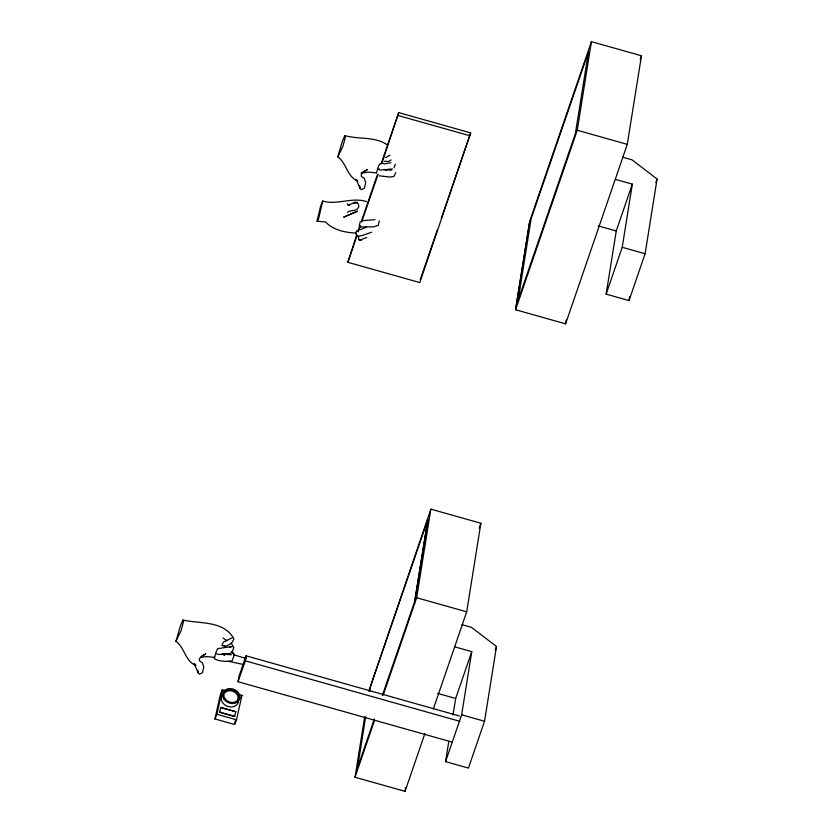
<?xml version="1.0" encoding="UTF-8"?>
<svg xmlns="http://www.w3.org/2000/svg" width="833" height="833" viewBox="0 0 833 833"><rect width="100%" height="100%" fill="white"/><g stroke="black" fill="none" stroke-linecap="round" stroke-linejoin="round"><path stroke-width="1.25" d="M201.419 656.331L205.751 653.926L201.648 656.373L199.368 658.799L199.576 660.902L202.377 662.787L203.835 667.035L202.45 672.741L199.545 674.147L198.108 672.772L194.235 663.557L195.953 665.494C184.905 661.121 184.874 647.595 175.919 641.379L180.522 625.521L182.948 620.044C200.337 624 223.161 620.366 233.688 638.359L233.709 639.744L231.428 643.326L226.628 645.96L222.234 645.773L222.078 644.492L223.64 642.004L232.324 637.724M356.795 180.355L356.285 179.553L357.836 181.042C346.788 176.669 346.757 163.143 337.802 156.916L342.405 141.058L344.831 135.592C358.648 139.632 374.673 136.154 387.085 144.723M355.93 234.323L356.316 231.116L358.221 230.231M358.565 236.405L358.669 239.571L360.345 239.914L366.77 237.488M451.382 741.891L238.061 681.727L238.863 676.729L246.047 655.81L459.368 715.974M238.061 681.727L245.246 660.808L246.047 655.81M381.087 163.955L398.726 112.601L470.666 132.895L419.79 282.574L347.85 262.291L356.722 234.875M381.868 163.247L398.726 112.601M364.656 716.901L355.025 777.241L405.036 791.35L424.892 733.561M368.8 691.234L430.869 509.15L480.88 523.259L466.699 611.839L433.337 708.966M365.677 716.755L357.534 767.87L374.371 718.837M369.81 691.213L370.591 686.09L427.891 519.396L414.792 601.155L382.337 695.534M414.751 601.145L427.85 519.386M383.284 694.857L416.687 597.73L430.838 509.14M405.036 791.35L405.661 787.497M529.746 221.162L515.565 309.741L565.607 323.86L627.27 144.348L641.462 55.769L591.44 41.66L529.746 221.162L515.596 309.751L577.259 130.24L591.409 41.65M518.105 300.38L531.162 218.6L588.462 51.896L575.364 133.665L518.064 300.369M462.003 624.677L471.436 627.332L496.51 646.512L484.535 721.243L468.448 768.078L445.561 761.622L448.8 741.412M453.048 714.891L455.672 698.47L471.759 651.645L454.891 646.887M445.561 761.622L461.649 714.797L471.759 651.645M565.607 323.86L566.232 320.007M622.584 157.187L632.008 159.842L657.081 179.022L645.106 253.753L629.019 300.588L606.132 294.132L616.253 230.98L632.33 184.145L615.462 179.397M606.132 294.132L622.22 247.297L632.33 184.145M629.019 300.588L629.633 296.787M244.735 657.706L246.089 657.143M366.582 201.607C352.203 196.796 336.938 205.418 322.683 201.013L318.56 218.954L317.04 221.151L325.578 222.047C333.523 230.21 344.977 232.553 355.93 233.042M317.04 221.151L320.538 206.428L322.683 201.013M238.425 694.368L241.934 695.357L236.51 719.774L234.573 724.481L214.956 718.952L220.37 694.524L222.307 689.818L225.733 690.786M214.956 718.952L216.892 714.245L222.307 689.818M219.662 712.215L220.755 707.498L235.76 711.726L234.667 716.442L219.662 712.215L234.667 716.442M234.573 724.481L235.656 719.597M379.296 220.839L378.265 225.389L373.757 226.795L359.794 226.982M215.466 654.259L214.227 658.736C219.537 661.61 226.222 661.714 232.074 660.881L234.375 654.842L232.22 651.927M376.464 172.775L377.349 169.807L379.39 169.068M357.982 231.21L359.669 226.316M361.345 221.432L377.307 174.961M347.85 262.291L357.086 235.385M358.346 231.72L360.45 225.608M361.709 221.932L378.088 174.253M420.269 279.628L437.481 229.492M441.261 218.485L470.666 132.895M354.993 777.231L374.454 720.691M479.194 528.174L480.88 523.259M640.192 59.455L641.462 55.769M495.271 650.115L496.51 646.512M655.842 182.625L657.081 179.022M394.04 167.693L395.3 164.236M360.283 221.609L359.19 226.087M220.755 707.498L235.76 711.726M240.966 697.71L241.934 695.357M395.831 172.525L393.957 176.419L390.021 177.054L379.14 175.815M244.215 663.682L244.663 662.86M337.802 156.916L342.977 146.16L345.549 136.425L344.831 135.592M175.919 641.379L181.094 630.612L183.666 620.887L182.948 620.044M385.523 157.552L390 155.282M347.528 212.238C350.953 209.677 357.024 211.707 358.815 206.823L358.409 204.231L357.159 202.565L355.556 202.055L348.048 205.241L349.183 204.97L347.34 204.023L348.944 205.168M362.22 172.473L367.634 169.474L363.532 171.921L361.251 174.347L361.46 176.44L364.26 178.335L365.718 182.583L364.333 188.289L361.428 189.685L359.991 188.31L356.285 179.553M381.118 163.518L379.411 164.247L377.464 168.88L380.431 170.078L392.364 168.922M366.562 227.107L360.366 229.689M391.094 159.967L388.511 161.498L384.117 161.31M371.612 232.22L362.011 235.614L356.503 236.343M229.793 647.21L232.272 646.439L217.528 648.699L215.58 653.332L218.548 654.54L230.481 653.384L232.157 652.145L233.834 647.543L231.064 642.857M362.251 220.683L374.954 219.662M361.137 173.077L368.603 172.15L376.735 172.92M200.503 657.341L206.719 656.602L214.852 657.372M390.958 162.695L384.45 163.882L382.993 163.455M245.183 657.633L246.172 657.747M391.791 170.161L386.085 169.901M223.036 638.016L227.045 640.764M231.459 654.717L223.182 654.301L224.65 654.696L222.224 653.853M243.226 664.463L228.554 661.298M245.693 658.33L233.761 654.811M577.259 130.24L627.27 144.348M398.247 115.558L470.187 135.841M598.177 225.878L616.253 230.98M622.22 247.297L645.106 253.753M416.687 597.73L466.699 611.839M437.606 693.379L455.672 698.47M461.649 714.797L484.535 721.243M245.246 660.808L459.816 721.326M216.892 714.245L236.51 719.774M384.107 169.401L386.533 170.244M222.703 653.905L224.4 655.373M224.025 645.69L225.139 647.054M238.353 701.896A8.861 7.237 22.3 0 1 226.128 705.728A8.861 7.237 22.3 0 1 223.275 693.868M224.108 693.566A7.622 6.227 22.3 0 1 234.021 691.775A7.622 6.227 22.3 0 1 237.53 700.709M244.527 658.601A4.009 1.333 -85.1 0 1 246.151 658.695M357.492 211.207L343.831 217.08L357.492 211.207M355.629 202.69L353.931 202.95L357.159 202.565L355.629 202.69M361.314 239.946L358.669 239.571L361.314 239.946M233.438 653.759L231.584 651.729L234.375 654.842L233.438 653.759M359.981 188.289L359.523 185.863L359.991 188.31M198.108 672.772L197.64 670.326L198.098 672.741M224.129 699.397A8.861 7.237 22.3 0 0 239.061 700.22A8.861 7.237 22.3 0 0 230.585 688.589A8.861 7.237 22.3 0 0 224.129 699.397M225.129 698.929A7.622 6.227 22.3 0 0 237.967 699.637A7.622 6.227 22.3 0 0 230.679 689.641A7.622 6.227 22.3 0 0 225.129 698.929"/></g></svg>
